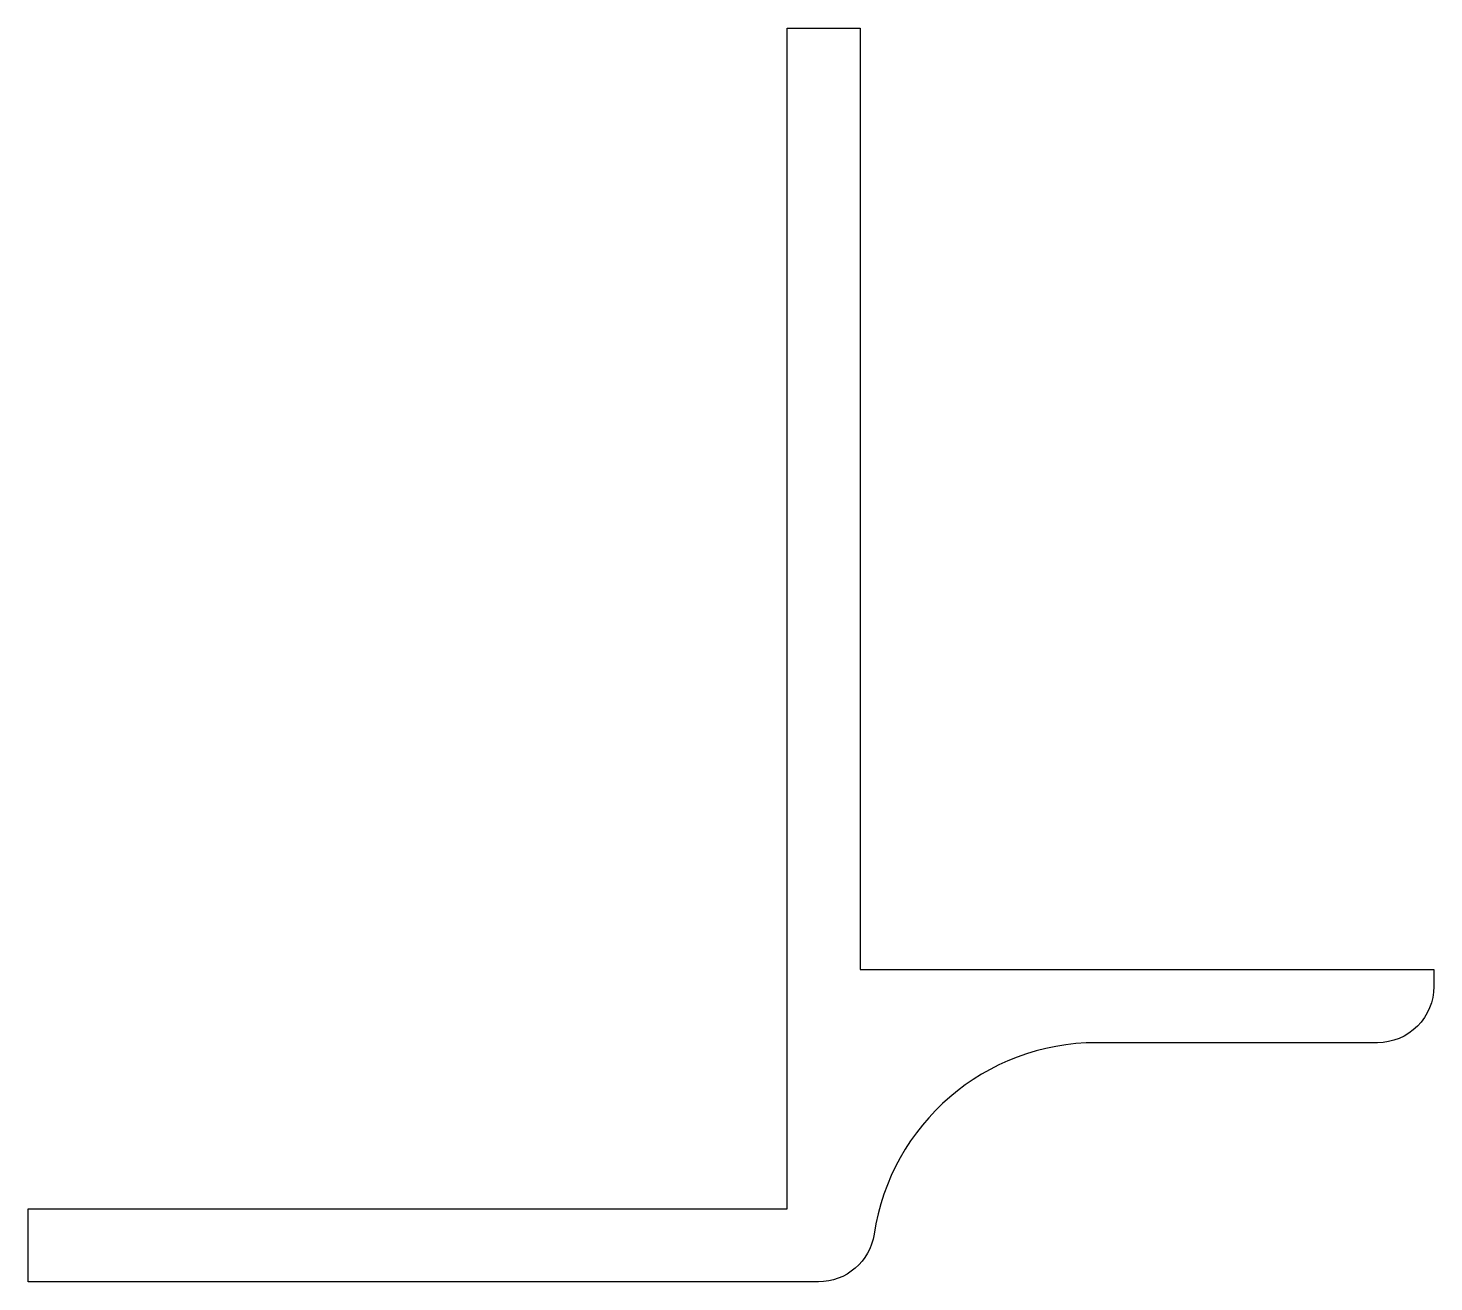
# Model space of a CAD drawing. Extents: x 379.7 to 404.7, y 289 to 311.3.
import ezdxf

# ---------------------------------------------------------------- set-up
doc = ezdxf.new("R2010")
doc.units = 0
doc.layers.get('0').update_dxf_attribs({"linetype": 'CONTINUOUS'})

msp = doc.modelspace()

# ---------------------------------------------------------------- linework, layer by layer
msp.add_lwpolyline([(379.679, 288.986), (379.679, 290.286), (393.179, 290.286), (393.179, 311.286), (394.479, 311.286), (394.479, 294.541), (404.679, 294.541), (404.679, 294.241, -0.414214), (403.679, 293.241), (398.679, 293.241, 0.371021), (394.724, 289.837, -0.371021), (393.735, 288.986)], format="xyb", close=True)

doc.saveas('drawing.dxf')
